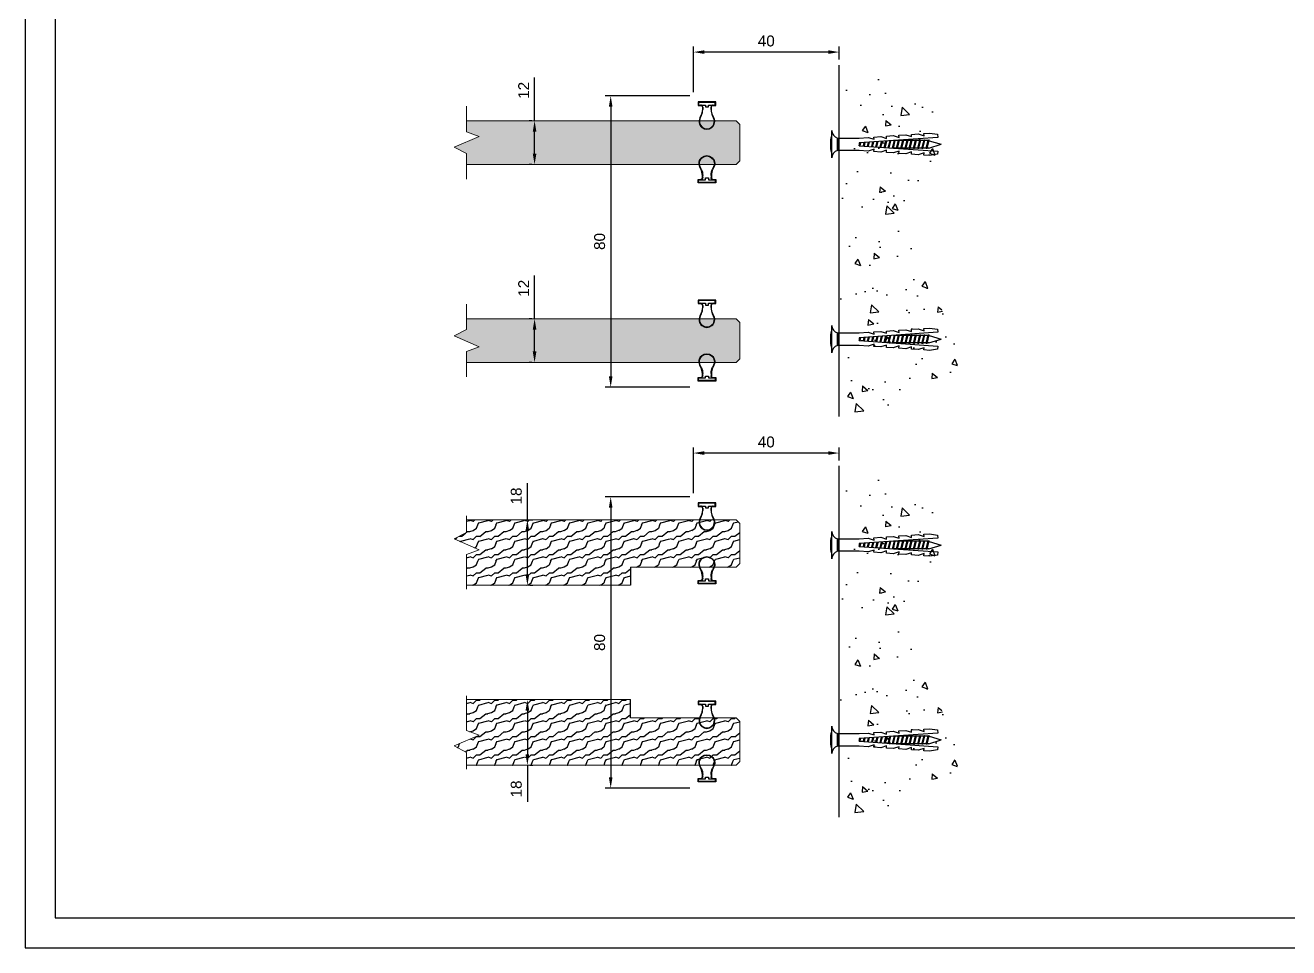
# Model space of a CAD drawing. Header units: millimetres. Extents: x 2587 to 3432, y 1582 to 2176.
# Drawn here: x 2587.2 to 2934.1, y 1582.1 to 1835.3 of the extents above; entities that cross this region are included whole.
import ezdxf

# ---------------------------------------------------------------- set-up
doc = ezdxf.new("R2010")
doc.units = ezdxf.units.MM
for name, color, linetype in [('Blocchi', 7, 'Continuous'), ('COMP', 41, 'Continuous'), ('quote', 3, 'Continuous')]:
    doc.layers.add(name, color=color, linetype=linetype)
doc.layers.add('GLASS & JOINTS', color=250, linetype='Continuous', lineweight=13)
doc.layers.add('NOTES', color=6, linetype='Continuous', lineweight=15)
doc.layers.add('GLASS HATCH', color=7, linetype='Continuous', true_color=0xb8ffed, transparency=0.5)
doc.styles.get("Standard").update_dxf_attribs({"font": 'arial.ttf'})
doc.dimstyles.new('ISO-25$0', dxfattribs={"dimtxt": 3, "dimasz": 3, "dimexe": 1.5, "dimexo": 1.5, "dimgap": 1.5, "dimtad": 1, "dimtxsty": 'Standard', "dimcen": 2.5, "dimadec": 0, "dimazin": 0, "dimtfac": 1, "dimtmove": 0, "dimatfit": 3, "dimfxl": 1, "dimarcsym": 0})
pattern_1 = [(63.4349, (3631.4105, -806.8764), (-5.0000065, -4.9999958), [0.67082, -10.50952]), (14.5742, (3631.7105, -806.27638), (-135.0000110433, -34.9999644584), [2.58312, -255.72871]), (342.4744, (3629.2105, -805.62638), (79.999984564, -25.000041342), [0.996245, -98.62805]), (45, (3630.1605, -805.9264), (1e-15, 5.0000015), [1.27279, -5.798275]), (360, (3631.0605, -805.0264), (5, 5), [0.95, -4.05]), (39.0939, (3632.0105, -805.02638), (54.99996955, 45.000040157), [2.061555, -101.01609]), (360, (3633.6105, -803.7264), (5, 5), [0.6, -4.4]), (17.5256, (3629.2105, -803.72638), (-79.999984564, -25.000041342), [0.996245, -98.62805]), (33.6901, (3630.1605, -803.4264), (-9.9999978, -5.0000067), [1.081665, -16.94609]), (69.7751, (3631.0605, -802.82638), (20.000041678, 54.999986322), [1.012425, -100.22986])]

# ---------------------------------------------------------------- blocks, each defined once
blk = doc.blocks.new('tassello')
at = {"color": 3}
blk.add_lwpolyline([(3, 0), (-3, 0, -0.340122), (-1.38, -1.25), (1.38, -1.25, -0.340122)], format="xyb", close=True, dxfattribs=at)
blk.add_lwpolyline([(1.87, 0, 0.133333), (-1.88, 0)], format="xyb", dxfattribs=at)
blk.add_lwpolyline([(1.38, -1.25), (-1.38, -1.25), (-1.38, -6), (-1.51, -8), (-1.1, -9.28), (-1.6, -9.24), (-1.71, -10.74), (-1.29, -12.02), (-1.79, -11.99), (-1.9, -13.48), (-1.49, -14.76), (-1.99, -14.73), (-2.09, -16.23), (-1.68, -17.51), (-2.18, -17.47), (-2.28, -18.97), (-1.87, -20.25), (-2.37, -20.22), (-2.46, -21.46), (-2.2, -23.23), (-1.51, -23.28), (-0.3, -6), (0.3, -6), (1.51, -23.28), (2.2, -23.23), (2.46, -21.46), (2.37, -20.22), (1.87, -20.25), (2.28, -18.97), (2.18, -17.47), (1.68, -17.51), (2.09, -16.23), (1.99, -14.73), (1.49, -14.76), (1.9, -13.48), (1.79, -11.99), (1.29, -12.02), (1.71, -10.74), (1.6, -9.24), (1.1, -9.28), (1.51, -8), (1.38, -6)], close=True, dxfattribs=at)
at = {"color": 8}
for points in [[(0.44, -8.05), (-0.46, -8.27)], [(0.43, -7.85), (-0.44, -8.06)], [(0.38, -7.14), (-0.39, -7.32)], [(0.36, -6.93), (-0.38, -7.11)], [(0.31, -6.22), (-0.32, -6.38)], [(0.3, -6.02), (-0.31, -6.17)], [(0.63, -10.79), (-0.65, -11.1)], [(0.62, -10.59), (-0.64, -10.89)], [(0.57, -9.87), (-0.59, -10.16)], [(0.55, -9.67), (-0.57, -9.95)], [(0.5, -8.96), (-0.52, -9.21)], [(0.49, -8.76), (-0.51, -9)], [(0.82, -13.53), (-0.85, -13.94)], [(0.81, -13.32), (-0.84, -13.73)], [(-0.82, -13.72), (-0.82, -13.55)], [(0.76, -12.61), (-0.79, -12.99)], [(0.75, -12.41), (-0.77, -12.78)], [(0.7, -11.7), (-0.72, -12.05)], [(0.68, -11.5), (-0.71, -11.84)], [(0.83, -14.25), (0.83, -13.55)], [(0.92, -15.36), (-0.93, -15.81)], [(0.92, -16.29), (-0.93, -16.74)], [(0.89, -14.44), (-0.92, -14.88)], [(0.92, -15.15), (-0.93, -15.61)], [(0.92, -16.08), (-0.93, -16.53)], [(0.87, -14.24), (-0.9, -14.67)], [(-0.82, -14.65), (-0.82, -13.93)], [(-0.82, -15.58), (-0.82, -14.86)], [(-0.82, -16.51), (-0.82, -15.79)], [(0.83, -15.18), (0.83, -14.45)], [(0.83, -16.11), (0.83, -15.38)], [(0.83, -17.03), (0.83, -16.31)], [(0.92, -17.22), (-0.93, -17.67)], [(0.92, -18.14), (-0.93, -18.6)], [(0.92, -19.07), (-0.93, -19.53)], [(0.92, -17.01), (-0.93, -17.46)], [(0.92, -17.94), (-0.93, -18.39)], [(0.92, -18.87), (-0.93, -19.32)], [(-0.82, -17.44), (-0.82, -16.72)], [(-0.82, -18.37), (-0.82, -17.64)], [(-0.82, -19.3), (-0.82, -18.57)], [(0.83, -17.96), (0.83, -17.24)], [(0.83, -18.89), (0.83, -18.17)], [(0.83, -19.82), (0.83, -19.1)], [(0.92, -20), (-0.93, -20.45)], [(0.92, -20.93), (-0.93, -21.38)], [(0.92, -19.8), (-0.93, -20.25)], [(0.92, -20.72), (-0.93, -21.18)], [(-0.82, -20.22), (-0.82, -19.5)], [(-0.82, -21.15), (-0.82, -20.43)], [(-0.8, -21.35), (0, -24.04)], [(0.83, -21.29), (0, -24.04)], [(0.83, -20.75), (0.83, -20.03)], [(0.83, -21.29), (0.83, -20.95)]]:
    blk.add_lwpolyline(points, dxfattribs=at)
for points in [[(-0.93, -15.61, 0.243659), (-0.93, -15.81)], [(-0.93, -16.53, 0.243659), (-0.93, -16.74)], [(0.92, -15.36, 0.243659), (0.92, -15.15)], [(0.92, -16.29, 0.243659), (0.92, -16.08)], [(-0.93, -17.46, 0.243659), (-0.93, -17.67)], [(-0.93, -18.39, 0.243659), (-0.93, -18.6)], [(-0.93, -19.32, 0.243659), (-0.93, -19.53)], [(0.92, -17.22, 0.243659), (0.92, -17.01)], [(0.92, -18.14, 0.243659), (0.92, -17.94)], [(0.92, -19.07, 0.243659), (0.92, -18.87)], [(-0.93, -20.25, 0.243659), (-0.93, -20.45)], [(-0.93, -21.18, 0.243659), (-0.93, -21.38)], [(0.92, -20, 0.243659), (0.92, -19.8)], [(0.92, -20.93, 0.243659), (0.92, -20.72)]]:
    blk.add_lwpolyline(points, format="xyb", dxfattribs=at)
blk = doc.blocks.new('*D4')
at = {"layer": 'Defpoints', "color": 0, "transparency": 16777216}
for p in [(2727.83, 1809.05), (2727.04, 1797.05), (2727.83, 1797.05)]:
    blk.add_point(p, dxfattribs=at)
at = {"layer": 'quote', "color": 0, "lineweight": -2, "transparency": 16777216}
for p, q in [((2727.04, 1809.05), (2727.04, 1820.91)), ((2726.33, 1809.05), (2725.54, 1809.05)), ((2727.04, 1800.05), (2727.04, 1806.05)), ((2726.33, 1797.05), (2725.54, 1797.05))]:
    blk.add_line(p, q, dxfattribs=at)
at = {"layer": 'quote', "color": 0, "transparency": 16777216}
for points in [[(2726.54, 1806.05), (2727.54, 1806.05), (2727.04, 1809.05)], [(2726.54, 1800.05), (2727.54, 1800.05), (2727.04, 1797.05)]]:
    blk.add_solid(points, dxfattribs=at)
at = {"layer": 'quote', "color": 0, "transparency": 16777216, "insert": (2724.04, 1817.42), "char_height": 3, "attachment_point": 5, "rotation": 90}
blk.add_mtext('12', dxfattribs=at)
blk = doc.blocks.new('*D5')
at = {"layer": 'Defpoints', "color": 0, "transparency": 16777216}
for p in [(2727.83, 1754.73), (2727.04, 1742.73), (2727.83, 1742.73)]:
    blk.add_point(p, dxfattribs=at)
at = {"layer": 'quote', "color": 0, "lineweight": -2, "transparency": 16777216}
for p, q in [((2727.04, 1754.73), (2727.04, 1766.58)), ((2726.33, 1754.73), (2725.54, 1754.73)), ((2727.04, 1745.73), (2727.04, 1751.73)), ((2726.33, 1742.73), (2725.54, 1742.73))]:
    blk.add_line(p, q, dxfattribs=at)
at = {"layer": 'quote', "color": 0, "transparency": 16777216}
for points in [[(2726.54, 1751.73), (2727.54, 1751.73), (2727.04, 1754.73)], [(2726.54, 1745.73), (2727.54, 1745.73), (2727.04, 1742.73)]]:
    blk.add_solid(points, dxfattribs=at)
at = {"layer": 'quote', "color": 0, "transparency": 16777216, "insert": (2724.04, 1763.09), "char_height": 3, "attachment_point": 5, "rotation": 90}
blk.add_mtext('12', dxfattribs=at)
blk = doc.blocks.new('*D8')
at = {"layer": 'Defpoints', "color": 0, "transparency": 16777216}
for p in [(2724.27, 1650.15), (2725.06, 1650.15), (2724.27, 1632.15)]:
    blk.add_point(p, dxfattribs=at)
at = {"layer": 'quote', "color": 0, "lineweight": -2, "transparency": 16777216}
for p, q in [((2725.77, 1650.15), (2726.56, 1650.15)), ((2725.06, 1647.15), (2725.06, 1635.15)), ((2725.06, 1632.15), (2725.06, 1622.13)), ((2725.77, 1632.15), (2726.56, 1632.15))]:
    blk.add_line(p, q, dxfattribs=at)
at = {"layer": 'quote', "color": 0, "transparency": 16777216}
for points in [[(2724.56, 1647.15), (2725.56, 1647.15), (2725.06, 1650.15)], [(2724.56, 1635.15), (2725.56, 1635.15), (2725.06, 1632.15)]]:
    blk.add_solid(points, dxfattribs=at)
at = {"layer": 'quote', "color": 0, "transparency": 16777216, "insert": (2722.03, 1625.64), "char_height": 3, "attachment_point": 5, "rotation": 90}
blk.add_mtext('18', dxfattribs=at)
blk = doc.blocks.new('*D9')
at = {"layer": 'Defpoints', "color": 0, "transparency": 16777216}
for p in [(2724.27, 1699.55), (2724.27, 1681.55), (2725.06, 1681.55)]:
    blk.add_point(p, dxfattribs=at)
at = {"layer": 'quote', "color": 0, "lineweight": -2, "transparency": 16777216}
for p, q in [((2725.06, 1699.55), (2725.06, 1709.58)), ((2725.06, 1684.55), (2725.06, 1696.55)), ((2725.77, 1699.55), (2726.56, 1699.55)), ((2725.77, 1681.55), (2726.56, 1681.55))]:
    blk.add_line(p, q, dxfattribs=at)
at = {"layer": 'quote', "color": 0, "transparency": 16777216}
for points in [[(2724.56, 1696.55), (2725.56, 1696.55), (2725.06, 1699.55)], [(2724.56, 1684.55), (2725.56, 1684.55), (2725.06, 1681.55)]]:
    blk.add_solid(points, dxfattribs=at)
at = {"layer": 'quote', "color": 0, "transparency": 16777216, "insert": (2722.03, 1706.06), "char_height": 3, "attachment_point": 5, "rotation": 90}
blk.add_mtext('18', dxfattribs=at)
blk = doc.blocks.new('Cartiglio A3')
at = {"color": 6}
for points in [[(0, 726.876), (0, 0), (1034.376, 0), (1034.376, 726.876)], [(10, 716.876), (10, 10), (1024.376, 10), (1024.376, 716.876)]]:
    blk.add_lwpolyline(points, close=True, dxfattribs=at)
blk = doc.blocks.new('48750')
at = {"layer": 'COMP'}
for p, q in [((-3.8, 1.56), (-4.38, 1.84)), ((-1.46, 1.14), (-2.05, 1.14)), ((-4.38, -1.84), (-3.8, -1.56)), ((-2.05, -1.14), (-1.46, -1.14))]:
    blk.add_line(p, q, dxfattribs=at)
blk.add_lwpolyline([(-0.95, 1.75, -0.414214), (-1.45, 1.25), (-2.05, 1.25, -0.117054), (-3.75, 1.65), (-4.33, 1.94, 1.622467), (-4.33, -1.94), (-3.75, -1.65, -0.117054), (-2.05, -1.25), (-1.45, -1.25, -0.414214), (-0.95, -1.75), (-0.95, -2.41), (0, -2.41), (0, 2.41), (-0.95, 2.41)], format="xyb", close=True, dxfattribs=at)
blk.add_lwpolyline([(-0.1, 2.32), (-0.85, 2.32), (-0.85, 0.4), (-1.35, 0.4), (-1.35, -0.4), (-0.85, -0.4), (-0.85, -2.31), (-0.1, -2.31)], close=True, dxfattribs=at)
for centre, radius, start, end in [((-5.3, 0), 2.07, 63.2948, 296.7052), ((-2.05, 5.03), 3.89, 243.2948, 270), ((-1.46, 1.75), 0.61, 270, 0), ((-2.05, -5.03), 3.89, 90, 116.7052), ((-1.46, -1.75), 0.61, 0, 90)]:
    blk.add_arc(centre, radius, start, end, dxfattribs=at)
blk = doc.blocks.new('*D53')
at = {"layer": 'Defpoints', "color": 0, "transparency": 16777216}
for p in [(2771.16, 1815.93), (2747.94, 1735.93), (2771.16, 1735.93)]:
    blk.add_point(p, dxfattribs=at)
at = {"layer": 'quote', "color": 0, "lineweight": -2, "transparency": 16777216}
for p, q in [((2769.66, 1815.93), (2746.44, 1815.93)), ((2747.94, 1812.93), (2747.94, 1738.93)), ((2769.66, 1735.93), (2746.44, 1735.93))]:
    blk.add_line(p, q, dxfattribs=at)
at = {"layer": 'quote', "color": 0, "transparency": 16777216}
for points in [[(2747.44, 1812.93), (2748.44, 1812.93), (2747.94, 1815.93)], [(2747.44, 1738.93), (2748.44, 1738.93), (2747.94, 1735.93)]]:
    blk.add_solid(points, dxfattribs=at)
at = {"layer": 'quote', "color": 0, "transparency": 16777216, "insert": (2744.91, 1775.93), "char_height": 3, "attachment_point": 5, "rotation": 90}
blk.add_mtext('80', dxfattribs=at)
blk = doc.blocks.new('*D54')
at = {"layer": 'Defpoints', "color": 0, "transparency": 16777216}
for p in [(2770.66, 1827.92), (2810.66, 1824.39), (2770.66, 1815.43)]:
    blk.add_point(p, dxfattribs=at)
at = {"layer": 'quote', "color": 0, "lineweight": -2, "transparency": 16777216}
for p, q in [((2770.66, 1816.93), (2770.66, 1829.42)), ((2810.66, 1825.89), (2810.66, 1829.42)), ((2807.66, 1827.92), (2773.66, 1827.92))]:
    blk.add_line(p, q, dxfattribs=at)
at = {"layer": 'quote', "color": 0, "transparency": 16777216}
for points in [[(2773.66, 1828.42), (2773.66, 1827.42), (2770.66, 1827.92)], [(2807.66, 1828.42), (2807.66, 1827.42), (2810.66, 1827.92)]]:
    blk.add_solid(points, dxfattribs=at)
at = {"layer": 'quote', "color": 0, "transparency": 16777216, "insert": (2790.66, 1830.96), "char_height": 3, "attachment_point": 5}
blk.add_mtext('40', dxfattribs=at)
blk = doc.blocks.new('*D55')
at = {"layer": 'Defpoints', "color": 0, "transparency": 16777216}
for p in [(2771.16, 1705.85), (2747.94, 1625.85), (2771.16, 1625.85)]:
    blk.add_point(p, dxfattribs=at)
at = {"layer": 'quote', "color": 0, "lineweight": -2, "transparency": 16777216}
for p, q in [((2769.66, 1705.85), (2746.44, 1705.85)), ((2747.94, 1702.85), (2747.94, 1628.85)), ((2769.66, 1625.85), (2746.44, 1625.85))]:
    blk.add_line(p, q, dxfattribs=at)
at = {"layer": 'quote', "color": 0, "transparency": 16777216}
for points in [[(2747.44, 1702.85), (2748.44, 1702.85), (2747.94, 1705.85)], [(2747.44, 1628.85), (2748.44, 1628.85), (2747.94, 1625.85)]]:
    blk.add_solid(points, dxfattribs=at)
at = {"layer": 'quote', "color": 0, "transparency": 16777216, "insert": (2744.91, 1665.85), "char_height": 3, "attachment_point": 5, "rotation": 90}
blk.add_mtext('80', dxfattribs=at)
blk = doc.blocks.new('*D56')
at = {"layer": 'Defpoints', "color": 0, "transparency": 16777216}
for p in [(2770.66, 1717.85), (2810.66, 1714.32), (2770.66, 1705.35)]:
    blk.add_point(p, dxfattribs=at)
at = {"layer": 'quote', "color": 0, "lineweight": -2, "transparency": 16777216}
for p, q in [((2770.66, 1706.85), (2770.66, 1719.35)), ((2807.66, 1717.85), (2773.66, 1717.85)), ((2810.66, 1715.82), (2810.66, 1719.35))]:
    blk.add_line(p, q, dxfattribs=at)
at = {"layer": 'quote', "color": 0, "transparency": 16777216}
for points in [[(2773.66, 1718.35), (2773.66, 1717.35), (2770.66, 1717.85)], [(2807.66, 1718.35), (2807.66, 1717.35), (2810.66, 1717.85)]]:
    blk.add_solid(points, dxfattribs=at)
at = {"layer": 'quote', "color": 0, "transparency": 16777216, "insert": (2790.66, 1720.88), "char_height": 3, "attachment_point": 5}
blk.add_mtext('40', dxfattribs=at)

msp = doc.modelspace()

# ---------------------------------------------------------------- hatches: boundary and pattern name
h = msp.add_hatch()
h.set_pattern_fill('AR-CONC', color=256, scale=0.1, angle=-90)
h.set_pattern_definition([(320, (1440.169, 4260.564), (-1.59391, -18.21847), [1.905, -20.955]), (265, (1440.169, 4260.564), (19.10568, 3.52434), [1.524, -16.76406]), (10.45144, (1440.036, 4259.046), (17.51178, -14.69412), [1.619, -17.80902]), (316.1842, (1445.25, 4260.564), (-4.20423, -27.1079), [2.8575, -31.4325]), (6.6356, (1444.899, 4258.305), (24.74261, -23.74041), [2.4285, -26.71356]), (261.1842, (1445.25, 4260.564), (24.7426, -23.7404), [2.286, -25.14597]), (291, (1443.979, 4258.024), (-10.22652, -15.16144), [1.905, -20.955]), (236, (1443.979, 4258.024), (18.4188, -6.1802), [1.524, -16.764]), (341.45144, (1443.127, 4256.76), (8.19228, -21.34164), [1.619, -17.80899]), (307.5, (1440.169, 4260.564), (8.455504, -0.30886), [0, -16.5608, 0, -17.018, 0, -16.8275]), (277.5, (1440.169, 4260.564), (10.018057, -6.681966), [0, -9.7028, 0, -16.1798, 0, -6.4135]), (237.5, (1440.169, 4266.228), (-0.572874, -13.55906), [0, -6.35, 0, -19.812, 0, -26.289]), (227.5, (1440.169, 4268.768), (2.54265, -14.81292), [0, -8.255, 0, -13.1572, 0, -18.669])])
edge = h.paths.add_edge_path()
edge.add_spline(control_points=[(2830.744, 1775.854), (2833.072, 1763.41), (2857.018, 1738.389), (2826.252, 1731.253), (2810.657, 1727.636)], knot_values=[66.530225, 66.530225, 66.530225, 66.530225, 101.7331283, 137.9242459, 137.9242459, 137.9242459, 137.9242459], degree=3, periodic=0)
edge.add_line((2810.657, 1727.636), (2810.657, 1775.854))
edge.add_line((2810.657, 1775.854), (2830.744, 1775.854))
edge = h.paths.add_edge_path()
edge.add_line((2810.657, 1775.854), (2810.657, 1824.073))
edge.add_spline(control_points=[(2810.657, 1824.073), (2825.169, 1819.739), (2851.216, 1811.961), (2829.631, 1789.427), (2830.366, 1777.872), (2830.744, 1775.854)], knot_values=[0, 0, 0, 0, 33.8878528, 60.8233097, 66.530225, 66.530225, 66.530225, 66.530225], degree=3, periodic=0)
edge.add_line((2830.744, 1775.854), (2810.657, 1775.854))
h = msp.add_hatch()
h.set_pattern_fill('AR-CONC', color=256, scale=0.1, angle=-90)
h.set_pattern_definition([(320, (1440.169, 4150.564), (-1.59391, -18.21847), [1.905, -20.955]), (265, (1440.169, 4150.564), (19.10568, 3.52434), [1.524, -16.76406]), (10.45144, (1440.036, 4149.046), (17.51178, -14.69412), [1.619, -17.80902]), (316.1842, (1445.25, 4150.564), (-4.20423, -27.1079), [2.8575, -31.4325]), (6.6356, (1444.899, 4148.305), (24.74261, -23.74041), [2.4285, -26.71356]), (261.1842, (1445.25, 4150.564), (24.7426, -23.7404), [2.286, -25.14597]), (291, (1443.979, 4148.024), (-10.22652, -15.16144), [1.905, -20.955]), (236, (1443.979, 4148.024), (18.4188, -6.1802), [1.524, -16.764]), (341.45144, (1443.127, 4146.76), (8.19228, -21.34164), [1.619, -17.80899]), (307.5, (1440.169, 4150.564), (8.455504, -0.30886), [0, -16.5608, 0, -17.018, 0, -16.8275]), (277.5, (1440.169, 4150.564), (10.018057, -6.681966), [0, -9.7028, 0, -16.1798, 0, -6.4135]), (237.5, (1440.169, 4156.228), (-0.572874, -13.55906), [0, -6.35, 0, -19.812, 0, -26.289]), (227.5, (1440.169, 4158.768), (2.54265, -14.81292), [0, -8.255, 0, -13.1572, 0, -18.669])])
edge = h.paths.add_edge_path()
edge.add_spline(control_points=[(2830.744, 1665.854), (2833.072, 1653.41), (2857.018, 1628.389), (2826.252, 1621.253), (2810.657, 1617.636)], knot_values=[66.530225, 66.530225, 66.530225, 66.530225, 101.7331283, 137.9242459, 137.9242459, 137.9242459, 137.9242459], degree=3, periodic=0)
edge.add_line((2810.657, 1617.636), (2810.657, 1665.854))
edge.add_line((2810.657, 1665.854), (2830.744, 1665.854))
edge = h.paths.add_edge_path()
edge.add_line((2810.657, 1665.854), (2810.657, 1714.073))
edge.add_spline(control_points=[(2810.657, 1714.073), (2825.169, 1709.739), (2851.216, 1701.961), (2829.631, 1679.427), (2830.366, 1667.872), (2830.744, 1665.854)], knot_values=[0, 0, 0, 0, 33.8878528, 60.8233097, 66.530225, 66.530225, 66.530225, 66.530225], degree=3, periodic=0)
edge.add_line((2830.744, 1665.854), (2810.657, 1665.854))
h = msp.add_hatch()
h.set_pattern_fill('LEGNO5', color=44, scale=5, angle=90, pattern_type=2)
h.set_pattern_definition(pattern_1)
h.paths.add_polyline_path([(2753.357, 1686.554), (2782.357, 1686.554), (2783.357, 1687.554), (2783.357, 1698.554), (2782.357, 1699.554), (2708.351, 1699.554), (2708.351, 1696.014), (2704.916, 1694.264), (2711.785, 1691.264), (2708.351, 1690.014), (2708.351, 1681.554), (2753.357, 1681.554)])
h = msp.add_hatch()
h.set_pattern_fill('LEGNO5', color=44, scale=5, angle=90, pattern_type=2)
h.set_pattern_definition(pattern_1)
h.paths.add_polyline_path([(2753.357, 1645.154), (2753.357, 1650.154), (2708.351, 1650.154), (2708.351, 1641.694), (2711.785, 1640.444), (2704.916, 1637.444), (2708.351, 1635.694), (2708.351, 1632.154), (2782.357, 1632.154), (2783.357, 1633.154), (2783.357, 1644.154), (2782.357, 1645.154)])
at = {"layer": 'GLASS HATCH'}
h = msp.add_hatch(color=256, dxfattribs=at)
h.dxf.hatch_style = 1
h.paths.add_polyline_path([(2783.357, 1798.054), (2782.357, 1797.054), (2708.351, 1797.054), (2708.351, 1800.036), (2704.916, 1801.786), (2711.785, 1804.786), (2708.351, 1806.036), (2708.351, 1809.054), (2782.357, 1809.054), (2783.357, 1808.054)])
h = msp.add_hatch(color=256, dxfattribs=at)
h.dxf.hatch_style = 1
h.paths.add_polyline_path([(2783.357, 1753.726), (2782.357, 1754.726), (2708.351, 1754.726), (2708.351, 1751.744), (2704.916, 1749.994), (2711.785, 1746.994), (2708.351, 1745.744), (2708.351, 1742.726), (2782.357, 1742.726), (2783.357, 1743.726)])

# ---------------------------------------------------------------- linework, layer by layer
for p, q in [((2810.657, 1727.877), (2810.657, 1824.32)), ((2810.657, 1617.877), (2810.657, 1714.32))]:
    msp.add_line(p, q)
at = {"color": 44}
for p, q in [((2753.357, 1686.554), (2753.357, 1681.554)), ((2753.357, 1645.154), (2753.357, 1650.154))]:
    msp.add_line(p, q, dxfattribs=at)
at = {"layer": 'GLASS & JOINTS', "color": 44}
for p, q in [((2753.357, 1681.554), (2708.351, 1681.554)), ((2753.357, 1650.154), (2708.351, 1650.154))]:
    msp.add_line(p, q, dxfattribs=at)
at = {"layer": 'GLASS & JOINTS'}
for points in [[(2708.351, 1809.054), (2782.357, 1809.054), (2783.357, 1808.054), (2783.357, 1798.054), (2782.357, 1797.054), (2708.351, 1797.054)], [(2708.351, 1742.726), (2782.357, 1742.726), (2783.357, 1743.726), (2783.357, 1753.726), (2782.357, 1754.726), (2708.351, 1754.726)]]:
    msp.add_lwpolyline(points, dxfattribs=at)
at = {"layer": 'GLASS & JOINTS', "color": 44}
for points in [[(2708.351, 1699.554), (2782.357, 1699.554), (2783.357, 1698.554), (2783.357, 1687.554), (2782.357, 1686.554), (2753.357, 1686.554)], [(2708.351, 1632.154), (2782.357, 1632.154), (2783.357, 1633.154), (2783.357, 1644.154), (2782.357, 1645.154), (2753.357, 1645.154)]]:
    msp.add_lwpolyline(points, dxfattribs=at)
at = {"layer": 'NOTES', "linetype": 'Continuous'}
for points in [[(2708.351, 1813.036), (2708.351, 1806.036), (2711.785, 1804.786), (2704.916, 1801.786), (2708.351, 1800.036), (2708.351, 1793.036)], [(2708.351, 1738.744), (2708.351, 1745.744), (2711.785, 1746.994), (2704.916, 1749.994), (2708.351, 1751.744), (2708.351, 1758.744)]]:
    msp.add_lwpolyline(points, dxfattribs=at)
at = {"layer": 'NOTES', "color": 44, "linetype": 'Continuous'}
for points in [[(2708.351, 1680.466), (2708.351, 1690.014), (2711.785, 1691.264), (2704.916, 1694.264), (2708.351, 1696.014), (2708.351, 1700.642)], [(2708.351, 1651.242), (2708.351, 1641.694), (2711.785, 1640.444), (2704.916, 1637.444), (2708.351, 1635.694), (2708.351, 1631.066)]]:
    msp.add_lwpolyline(points, dxfattribs=at)

# ---------------------------------------------------------------- block references
at = {"xscale": 0.8171957802981612, "yscale": 0.8171957802981612, "zscale": 0.8171957802981612}
msp.add_blockref('Cartiglio A3', (2587.196, 1582.059), dxfattribs=at)
at = {"layer": 'Blocchi', "rotation": 90}
for p in [(2774.357, 1814.226), (2774.357, 1759.826), (2774.357, 1704.154), (2774.357, 1649.754)]:
    msp.add_blockref('48750', p, dxfattribs=at)
at = {"layer": 'Blocchi', "xscale": -1.25, "yscale": 1.25, "zscale": 1.25, "rotation": 90}
for p in [(2808.657, 1802.604), (2808.657, 1749.104), (2808.657, 1692.604), (2808.657, 1639.104)]:
    msp.add_blockref('tassello', p, dxfattribs=at)
at = {"layer": 'Blocchi', "xscale": -1, "rotation": 90}
for p in [(2774.357, 1792.026), (2774.357, 1737.626), (2774.357, 1681.954), (2774.357, 1627.554)]:
    msp.add_blockref('48750', p, dxfattribs=at)

# ---------------------------------------------------------------- dimensions: what is measured, and where the dimension line sits
at = {"layer": 'quote'}
for base, p1, p2, picture, middle in [((2770.657, 1827.924), (2810.657, 1824.392), (2770.657, 1815.426), '*D54', (2790.657, 1827.924)), ((2770.657, 1717.852), (2810.657, 1714.32), (2770.657, 1705.354), '*D56', (2790.657, 1717.852))]:
    dim = msp.add_linear_dim(base=base, p1=p1, p2=p2, dimstyle='ISO-25$0', dxfattribs=at)
    dim.commit()
    dim.dimension.update_dxf_attribs({"geometry": picture, "text_midpoint": middle, "dimtype": 160})
for base, p1, p2, angle, picture, middle in [((2727.041, 1797.054), (2727.828, 1809.054), (2727.828, 1797.054), 270, '*D4', (2727.041, 1817.416)), ((2727.041, 1742.726), (2727.828, 1754.726), (2727.828, 1742.726), 270, '*D5', (2727.041, 1763.088)), ((2725.06, 1681.554), (2724.273, 1699.554), (2724.273, 1681.554), 270, '*D9', (2725.06, 1706.065)), ((2725.06, 1650.154), (2724.273, 1632.154), (2724.273, 1650.154), 90, '*D8', (2725.06, 1625.644))]:
    dim = msp.add_linear_dim(base=base, p1=p1, p2=p2, angle=angle, dimstyle='ISO-25$0', dxfattribs=at)
    dim.commit()
    dim.dimension.update_dxf_attribs({"geometry": picture, "text_midpoint": middle, "dimtype": 160})
for base, p1, p2, picture, middle in [((2747.938, 1735.926), (2771.157, 1815.926), (2771.157, 1735.926), '*D53', (2744.906, 1775.926)), ((2747.938, 1625.854), (2771.157, 1705.854), (2771.157, 1625.854), '*D55', (2744.906, 1665.854))]:
    dim = msp.add_linear_dim(base=base, p1=p1, p2=p2, angle=90, dimstyle='ISO-25$0', dxfattribs=at)
    dim.commit()
    dim.dimension.update_dxf_attribs({"geometry": picture, "text_midpoint": middle})

doc.saveas('drawing.dxf')
